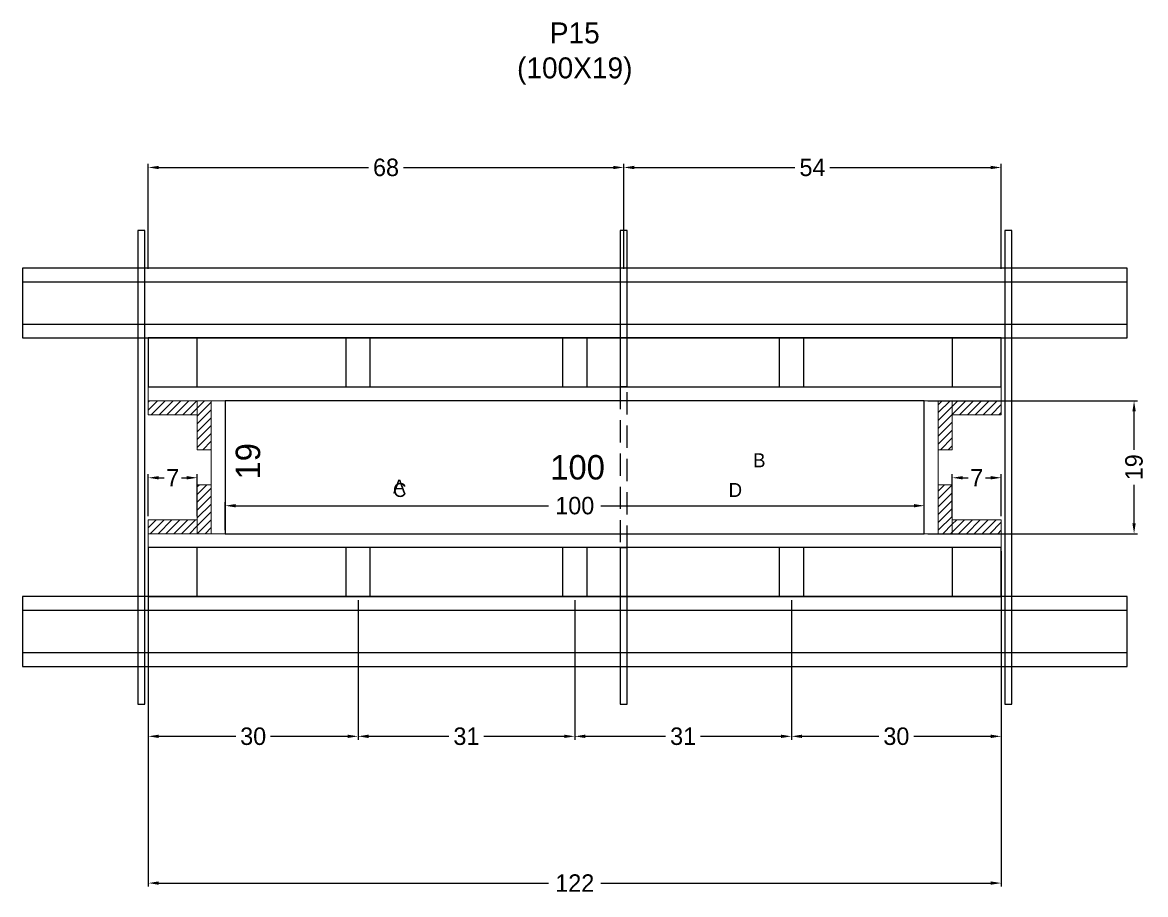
# Model space of a CAD drawing. Header units: centimetres. Extents: x -8500 to 4337, y -490 to 295.
# Drawn here: x -158 to 163.3, y 17.7 to 267.3 of the extents above; entities that cross this region are included whole.
import ezdxf

# ---------------------------------------------------------------- set-up
doc = ezdxf.new("R2010")
doc.units = ezdxf.units.CM
doc.linetypes.add('HIDDEN', pattern=[9.525, 6.35, -3.175])
for name, color, linetype in [('CHAPA', 140, 'Continuous'), ('COTA', 241, 'Continuous'), ('Hachura', 251, 'Continuous'), ('Madeira', 30, 'Continuous'), ('NOMENCLATURA', 7, 'Continuous'), ('Painéis', 200, 'Continuous'), ('Perfil Metálico', 150, 'Continuous'), ('SARRAFO', 251, 'Continuous'), ('TEXTO_GERAL', 7, 'Continuous')]:
    doc.layers.add(name, color=color, linetype=linetype)
doc.dimstyles.new('cotax2', dxfattribs={"dimtxt": 2.5, "dimasz": 1.5, "dimexe": 0.5, "dimexo": 0.5, "dimgap": 0.5, "dimtad": 1, "dimcen": 2.5, "dimazin": 3, "dimtfac": 1, "dimtmove": 0, "dimatfit": 3})
pattern_1 = [(45, (0, 0), (-1.122532, 1.122532), [])]

# ---------------------------------------------------------------- blocks, each defined once
blk = doc.blocks.new('_CLOSEDFILLED')
at = {"color": 0, "linetype": 'BYBLOCK'}
blk.add_solid([(-1, 0.16), (0, 0), (-1, -0.16)], dxfattribs=at)
blk = doc.blocks.new('*D24')
for p, q in [((-122, 116), (-122, 20)), ((122, 116), (122, 20)), ((-119, 21), (-7.5, 21)), ((7.5, 21), (119, 21))]:
    blk.add_line(p, q)
at = {"layer": 'Defpoints'}
for p in [(-122, 117), (122, 117), (-122, 21)]:
    blk.add_point(p, dxfattribs=at)
at = {"layer": 'COTA', "xscale": 3, "yscale": 3, "rotation": 180}
blk.add_blockref('_CLOSEDFILLED', (-122, 21), dxfattribs=at)
at = {"layer": 'COTA', "xscale": 3, "yscale": 3}
blk.add_blockref('_CLOSEDFILLED', (122, 21), dxfattribs=at)
at = {"layer": 'COTA', "insert": (0, 21), "char_height": 5, "attachment_point": 5}
blk.add_mtext('122', dxfattribs=at)
blk = doc.blocks.new('*D25')
for p, q in [((-122, 102), (-122, 62)), ((-62, 102), (-62, 62)), ((-119, 63), (-97, 63)), ((-87, 63), (-65, 63))]:
    blk.add_line(p, q)
at = {"layer": 'Defpoints'}
for p in [(-122, 103), (-62, 103), (-122, 63)]:
    blk.add_point(p, dxfattribs=at)
at = {"layer": 'COTA', "xscale": 3, "yscale": 3, "rotation": 180}
blk.add_blockref('_CLOSEDFILLED', (-122, 63), dxfattribs=at)
at = {"layer": 'COTA', "xscale": 3, "yscale": 3}
blk.add_blockref('_CLOSEDFILLED', (-62, 63), dxfattribs=at)
at = {"layer": 'COTA', "insert": (-92, 63), "char_height": 5, "attachment_point": 5}
blk.add_mtext('30', dxfattribs=at)
blk = doc.blocks.new('*D26')
for p, q in [((-62, 102), (-62, 62)), ((0, 102), (0, 62)), ((-59, 63), (-36, 63)), ((-26, 63), (-3, 63))]:
    blk.add_line(p, q)
at = {"layer": 'Defpoints'}
for p in [(-62, 103), (0, 103), (-62, 63)]:
    blk.add_point(p, dxfattribs=at)
at = {"layer": 'COTA', "xscale": 3, "yscale": 3, "rotation": 180}
blk.add_blockref('_CLOSEDFILLED', (-62, 63), dxfattribs=at)
at = {"layer": 'COTA', "xscale": 3, "yscale": 3}
blk.add_blockref('_CLOSEDFILLED', (0, 63), dxfattribs=at)
at = {"layer": 'COTA', "insert": (-31, 63), "char_height": 5, "attachment_point": 5}
blk.add_mtext('31', dxfattribs=at)
blk = doc.blocks.new('*D27')
for p, q in [((0, 102), (0, 62)), ((62, 102), (62, 62)), ((3, 63), (26, 63)), ((36, 63), (59, 63))]:
    blk.add_line(p, q)
at = {"layer": 'Defpoints'}
for p in [(0, 103), (62, 103), (0, 63)]:
    blk.add_point(p, dxfattribs=at)
at = {"layer": 'COTA', "xscale": 3, "yscale": 3, "rotation": 180}
blk.add_blockref('_CLOSEDFILLED', (0, 63), dxfattribs=at)
at = {"layer": 'COTA', "xscale": 3, "yscale": 3}
blk.add_blockref('_CLOSEDFILLED', (62, 63), dxfattribs=at)
at = {"layer": 'COTA', "insert": (31, 63), "char_height": 5, "attachment_point": 5}
blk.add_mtext('31', dxfattribs=at)
blk = doc.blocks.new('*D28')
for p, q in [((62, 102), (62, 62)), ((122, 102), (122, 62)), ((65, 63), (87, 63)), ((97, 63), (119, 63))]:
    blk.add_line(p, q)
at = {"layer": 'Defpoints'}
for p in [(62, 103), (122, 103), (62, 63)]:
    blk.add_point(p, dxfattribs=at)
at = {"layer": 'COTA', "xscale": 3, "yscale": 3, "rotation": 180}
blk.add_blockref('_CLOSEDFILLED', (62, 63), dxfattribs=at)
at = {"layer": 'COTA', "xscale": 3, "yscale": 3}
blk.add_blockref('_CLOSEDFILLED', (122, 63), dxfattribs=at)
at = {"layer": 'COTA', "insert": (92, 63), "char_height": 5, "attachment_point": 5}
blk.add_mtext('30', dxfattribs=at)
blk = doc.blocks.new('*D29')
for p, q in [((-100, 122), (-100, 130)), ((-97, 129), (-7.5, 129)), ((7.5, 129), (97, 129)), ((100, 122), (100, 130))]:
    blk.add_line(p, q)
at = {"layer": 'Defpoints'}
for p in [(-100, 129), (-100, 121), (100, 121)]:
    blk.add_point(p, dxfattribs=at)
at = {"layer": 'COTA', "xscale": 3, "yscale": 3, "rotation": 180}
blk.add_blockref('_CLOSEDFILLED', (-100, 129), dxfattribs=at)
at = {"layer": 'COTA', "xscale": 3, "yscale": 3}
blk.add_blockref('_CLOSEDFILLED', (100, 129), dxfattribs=at)
at = {"layer": 'COTA', "insert": (0, 129), "char_height": 5, "attachment_point": 5}
blk.add_mtext('100', dxfattribs=at)
blk = doc.blocks.new('*D30')
for p, q in [((101, 159), (161, 159)), ((160, 145), (160, 156)), ((160, 124), (160, 135)), ((101, 121), (161, 121))]:
    blk.add_line(p, q)
at = {"layer": 'Defpoints'}
for p in [(100, 159), (100, 121), (160, 121)]:
    blk.add_point(p, dxfattribs=at)
at = {"layer": 'COTA', "xscale": 3, "yscale": 3}
for p, rotation in [((160, 159), 90), ((160, 121), -90.00000000000001)]:
    blk.add_blockref('_CLOSEDFILLED', p, dxfattribs=dict(at, rotation=rotation))
at = {"layer": 'COTA', "insert": (160, 140), "char_height": 5, "attachment_point": 5, "rotation": 90}
blk.add_mtext('19', dxfattribs=at)
blk = doc.blocks.new('*D31')
for p, q in [((-122, 126), (-122, 138)), ((-119, 137), (-117.5, 137)), ((-112.5, 137), (-111, 137)), ((-108, 126), (-108, 138))]:
    blk.add_line(p, q)
at = {"layer": 'Defpoints'}
for p in [(-122, 137), (-122, 125), (-108, 125)]:
    blk.add_point(p, dxfattribs=at)
at = {"layer": 'COTA', "xscale": 3, "yscale": 3, "rotation": 180}
blk.add_blockref('_CLOSEDFILLED', (-122, 137), dxfattribs=at)
at = {"layer": 'COTA', "xscale": 3, "yscale": 3}
blk.add_blockref('_CLOSEDFILLED', (-108, 137), dxfattribs=at)
at = {"layer": 'COTA', "insert": (-115, 137), "char_height": 5, "attachment_point": 5}
blk.add_mtext('7', dxfattribs=at)
blk = doc.blocks.new('*D32')
for p, q in [((108, 126), (108, 138)), ((111, 137), (112.5, 137)), ((117.5, 137), (119, 137)), ((122, 126), (122, 138))]:
    blk.add_line(p, q)
at = {"layer": 'Defpoints'}
for p in [(108, 137), (108, 125), (122, 125)]:
    blk.add_point(p, dxfattribs=at)
at = {"layer": 'COTA', "xscale": 3, "yscale": 3, "rotation": 180}
blk.add_blockref('_CLOSEDFILLED', (108, 137), dxfattribs=at)
at = {"layer": 'COTA', "xscale": 3, "yscale": 3}
blk.add_blockref('_CLOSEDFILLED', (122, 137), dxfattribs=at)
at = {"layer": 'COTA', "insert": (115, 137), "char_height": 5, "attachment_point": 5}
blk.add_mtext('7', dxfattribs=at)
blk = doc.blocks.new('*D33')
for p, q in [((-122, 196.8), (-122, 226.8)), ((-119, 225.8), (-59, 225.8)), ((-49, 225.8), (11, 225.8)), ((14, 196.8), (14, 226.8))]:
    blk.add_line(p, q)
at = {"layer": 'Defpoints'}
for p in [(-122, 225.8), (-122, 195.8), (14, 195.8)]:
    blk.add_point(p, dxfattribs=at)
at = {"layer": 'COTA', "xscale": 3, "yscale": 3, "rotation": 180}
blk.add_blockref('_CLOSEDFILLED', (-122, 225.8), dxfattribs=at)
at = {"layer": 'COTA', "xscale": 3, "yscale": 3}
blk.add_blockref('_CLOSEDFILLED', (14, 225.8), dxfattribs=at)
at = {"layer": 'COTA', "insert": (-54, 225.8), "char_height": 5, "attachment_point": 5}
blk.add_mtext('68', dxfattribs=at)
blk = doc.blocks.new('*D34')
for p, q in [((14, 196.8), (14, 226.8)), ((17, 225.8), (63, 225.8)), ((73, 225.8), (119, 225.8)), ((122, 196.8), (122, 226.8))]:
    blk.add_line(p, q)
at = {"layer": 'Defpoints'}
for p in [(14, 225.8), (14, 195.8), (122, 195.8)]:
    blk.add_point(p, dxfattribs=at)
at = {"layer": 'COTA', "xscale": 3, "yscale": 3, "rotation": 180}
blk.add_blockref('_CLOSEDFILLED', (14, 225.8), dxfattribs=at)
at = {"layer": 'COTA', "xscale": 3, "yscale": 3}
blk.add_blockref('_CLOSEDFILLED', (122, 225.8), dxfattribs=at)
at = {"layer": 'COTA', "insert": (68, 225.8), "char_height": 5, "attachment_point": 5}
blk.add_mtext('54', dxfattribs=at)

msp = doc.modelspace()

# ---------------------------------------------------------------- hatches: boundary and pattern name
at = {"layer": 'Hachura'}
h = msp.add_hatch(dxfattribs=at)
h.set_pattern_fill('ANSI31')
h.set_pattern_definition(pattern_1)
h.paths.add_polyline_path([(-122, 155), (-108, 155), (-108, 159), (-122, 159)])
h = msp.add_hatch(dxfattribs=at)
h.set_pattern_fill('ANSI31')
h.set_pattern_definition(pattern_1)
h.paths.add_polyline_path([(-108, 145), (-104, 145), (-104, 159), (-108, 159)])
h = msp.add_hatch(dxfattribs=at)
h.set_pattern_fill('ANSI31')
h.set_pattern_definition(pattern_1)
h.paths.add_polyline_path([(104, 145), (108, 145), (108, 159), (104, 159)])
h = msp.add_hatch(dxfattribs=at)
h.set_pattern_fill('ANSI31')
h.set_pattern_definition(pattern_1)
h.paths.add_polyline_path([(108, 155), (122, 155), (122, 159), (108, 159)])
h = msp.add_hatch(dxfattribs=at)
h.set_pattern_fill('ANSI31')
h.set_pattern_definition(pattern_1)
h.paths.add_polyline_path([(-108, 121), (-104, 121), (-104, 135), (-108, 135)])
h = msp.add_hatch(dxfattribs=at)
h.set_pattern_fill('ANSI31')
h.set_pattern_definition(pattern_1)
h.paths.add_polyline_path([(104, 121), (108, 121), (108, 135), (104, 135)])
h = msp.add_hatch(dxfattribs=at)
h.set_pattern_fill('ANSI31')
h.set_pattern_definition(pattern_1)
h.paths.add_polyline_path([(-122, 121), (-108, 121), (-108, 125), (-122, 125)])
h = msp.add_hatch(dxfattribs=at)
h.set_pattern_fill('ANSI31')
h.set_pattern_definition(pattern_1)
h.paths.add_polyline_path([(108, 121), (122, 121), (122, 125), (108, 125)])

# ---------------------------------------------------------------- linework, layer by layer
at = {"layer": 'CHAPA', "lineweight": 18}
for points in [[(-122, 159), (122, 159), (122, 163), (-122, 163)], [(-122, 159), (122, 159), (122, 163), (-122, 163)], [(-104, 121), (-100, 121), (-100, 159), (-104, 159)], [(-104, 121), (-100, 121), (-100, 159), (-104, 159)], [(100, 121), (104, 121), (104, 159), (100, 159)], [(100, 121), (104, 121), (104, 159), (100, 159)], [(-122, 117), (122, 117), (122, 121), (-122, 121)], [(-122, 117), (122, 117), (122, 121), (-122, 121)]]:
    msp.add_lwpolyline(points, close=True, dxfattribs=at)
at = {"layer": 'Hachura'}
for points in [[(-125, 72.2), (-123, 72.2), (-123, 207.8), (-125, 207.8)], [(13, 163), (15, 163), (15, 207.8), (13, 207.8)], [(123, 72.2), (125, 72.2), (125, 207.8), (123, 207.8)], [(13, 72.2), (15, 72.2), (15, 117), (13, 117)]]:
    msp.add_lwpolyline(points, close=True, dxfattribs=at)
at = {"layer": 'Hachura', "linetype": 'HIDDEN'}
msp.add_lwpolyline([(13, 117), (15, 117), (15, 163), (13, 163)], close=True, dxfattribs=at)
at = {"layer": 'Madeira', "color": 126}
for points in [[(-122, 163), (122, 163), (122, 177), (-122, 177)], [(-122, 163), (-108, 163), (-108, 177), (-122, 177)], [(-65.5, 163), (-58.5, 163), (-58.5, 177), (-65.5, 177)], [(-3.5, 163), (3.5, 163), (3.5, 177), (-3.5, 177)], [(58.5, 163), (65.5, 163), (65.5, 177), (58.5, 177)], [(108, 163), (122, 163), (122, 177), (108, 177)], [(-122, 103), (122, 103), (122, 117), (-122, 117)], [(-122, 103), (-108, 103), (-108, 117), (-122, 117)], [(-65.5, 103), (-58.5, 103), (-58.5, 117), (-65.5, 117)], [(-3.5, 103), (3.5, 103), (3.5, 117), (-3.5, 117)], [(58.5, 103), (65.5, 103), (65.5, 117), (58.5, 117)], [(108, 103), (122, 103), (122, 117), (108, 117)]]:
    msp.add_lwpolyline(points, close=True, dxfattribs=at)
at = {"layer": 'Painéis'}
msp.add_lwpolyline([(-100, 121), (100, 121), (100, 159), (-100, 159)], close=True, dxfattribs=at)
at = {"layer": 'Perfil Metálico', "color": 224}
for points in [[(-158, 177), (158, 177), (158, 197), (-158, 197)], [(-158, 181), (158, 181), (158, 193), (-158, 193)], [(-158, 83), (158, 83), (158, 103), (-158, 103)], [(-158, 87), (158, 87), (158, 99), (-158, 99)]]:
    msp.add_lwpolyline(points, close=True, dxfattribs=at)
at = {"layer": 'SARRAFO', "color": 251, "lineweight": 13}
for points in [[(-122, 155), (-108, 155), (-108, 159), (-122, 159)], [(-108, 145), (-104, 145), (-104, 159), (-108, 159)], [(104, 145), (108, 145), (108, 159), (104, 159)], [(108, 155), (122, 155), (122, 159), (108, 159)], [(-108, 121), (-104, 121), (-104, 135), (-108, 135)], [(104, 121), (108, 121), (108, 135), (104, 135)], [(-122, 121), (-108, 121), (-108, 125), (-122, 125)], [(108, 121), (122, 121), (122, 125), (108, 125)]]:
    msp.add_lwpolyline(points, close=True, dxfattribs=at)

# ---------------------------------------------------------------- texts
at = {"layer": 'COTA'}
msp.add_text('19', height=7, rotation=90, dxfattribs=at).set_placement((-90, 136.5))
msp.add_text('100', height=7, dxfattribs=at).set_placement((-7, 136.5))
at = {"layer": 'NOMENCLATURA', "insert": (0, 249.5), "char_height": 6, "attachment_point": 8}
msp.add_mtext('P15\\P(100X19)', dxfattribs=at)
at = {"layer": 'TEXTO_GERAL'}
for s, p in [('B', (51, 140)), ('A', (-52, 132.5)), ('C', (-52, 131.5)), ('D', (44, 131.5))]:
    msp.add_text(s, height=4, dxfattribs=at).set_placement(p)

# ---------------------------------------------------------------- dimensions: what is measured, and where the dimension line sits
at = {"layer": 'COTA'}
for base, p1, p2, picture, middle in [((-122, 225.8), (-122, 195.8), (14, 195.8), '*D33', (-54, 225.8)), ((14, 225.8), (14, 195.8), (122, 195.8), '*D34', (68, 225.8)), ((-122, 137), (-122, 125), (-108, 125), '*D31', (-115, 137)), ((108, 137), (108, 125), (122, 125), '*D32', (115, 137)), ((-100, 129), (-100, 121), (100, 121), '*D29', (0, 129)), ((-122, 21), (-122, 117), (122, 117), '*D24', (0, 21))]:
    dim = msp.add_linear_dim(base=base, p1=p1, p2=p2, dimstyle='cotax2', dxfattribs=at)
    dim.commit()
    dim.dimension.update_dxf_attribs({"geometry": picture, "text_midpoint": middle})
dim = msp.add_linear_dim(base=(160, 121), p1=(100, 121), p2=(100, 159), angle=90, dimstyle='cotax2', dxfattribs=at)
dim.commit()
dim.dimension.update_dxf_attribs({"geometry": '*D30', "text_midpoint": (160, 140)})
for base, p1, p2, text, picture, middle in [((-122, 63), (-122, 103), (-62, 103), '30', '*D25', (-92, 63)), ((-62, 63), (-62, 103), (0, 103), '31', '*D26', (-31, 63)), ((0, 63), (0, 103), (62, 103), '31', '*D27', (31, 63)), ((62, 63), (62, 103), (122, 103), '30', '*D28', (92, 63))]:
    dim = msp.add_linear_dim(base=base, p1=p1, p2=p2, text=text, dimstyle='cotax2', dxfattribs=at)
    dim.commit()
    dim.dimension.update_dxf_attribs({"geometry": picture, "text_midpoint": middle})

doc.saveas('drawing.dxf')
